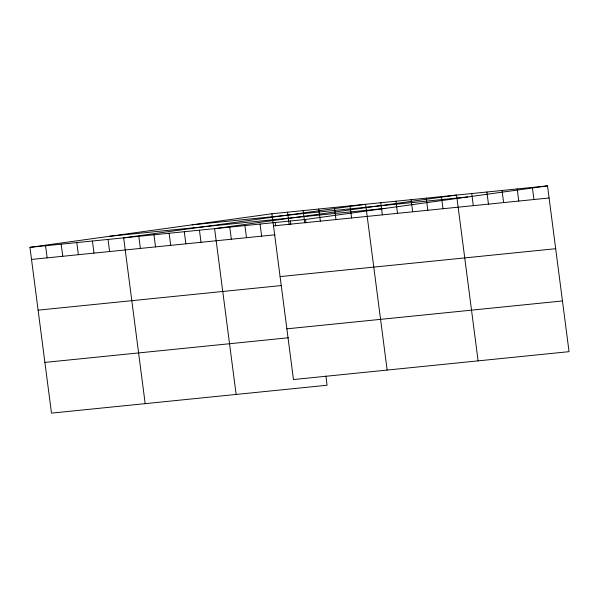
<?xml version="1.0" encoding="UTF-8"?>
<svg xmlns="http://www.w3.org/2000/svg" width="599" height="599" viewBox="0 0 599 599"><rect width="100%" height="100%" fill="white"/><g stroke="black" fill="none" stroke-linecap="round" stroke-linejoin="round"><path stroke-width="0.9" d="M325.878 376.022L327.076 385.239L51.484 413.123L29.95 247.335L271.924 213.761L547.516 185.877L569.05 351.665L293.458 379.549L271.924 213.761M29.95 247.335L305.542 219.451L547.516 185.877M192.069 224.842L467.669 196.959M109.804 236.253L385.397 208.37M273.496 225.875L549.088 197.992M31.522 259.442L275.023 234.808M280.085 276.588L555.677 248.705M38.111 310.155L281.605 285.521M286.869 328.836L562.461 300.953M44.895 362.41L288.396 337.776M532.361 187.412L533.934 199.527M517.199 188.947L518.779 201.062M502.044 190.482L503.617 202.589M486.89 192.009L488.462 204.124M471.727 193.544L473.3 205.659M478.107 360.868L456.573 195.079L214.599 228.653L236.133 394.441M441.411 196.614L442.983 208.729M426.256 198.149L427.828 210.256M411.101 199.677L412.674 211.791M395.939 201.212L397.511 213.326M380.784 202.747L382.357 214.861M387.156 370.07L365.622 204.281L123.656 237.855L145.183 403.644M350.011 205.861L351.583 217.976M334.392 207.441L335.964 219.556M318.773 209.021L320.345 221.136M305.542 219.451L305.992 222.91M303.154 210.601L304.726 222.716M290.388 220.986L290.837 224.445M287.542 212.181L289.115 224.296M275.233 222.521L275.682 225.98M260.071 224.048L261.643 236.163M244.916 225.583L246.488 237.698M229.754 227.118L231.326 239.233M199.445 230.188L201.017 242.296M184.282 231.716L185.855 243.83M169.128 233.251L170.7 245.365M153.965 234.786L155.538 246.9M138.811 236.32L140.383 248.428M108.037 239.435L109.61 251.543M92.418 241.015L93.991 253.122M76.799 242.595L78.372 254.702M61.188 244.175L62.76 256.282M45.569 245.755L47.141 257.862"/></g></svg>
